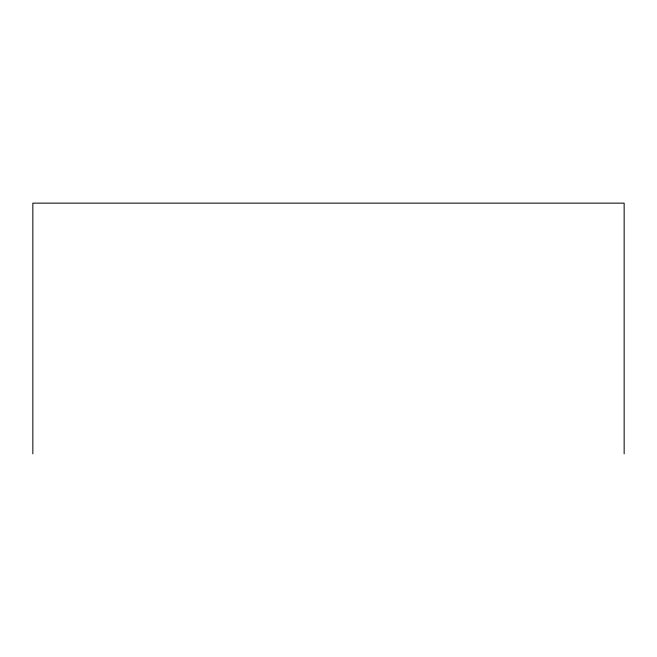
<?xml version="1.0" encoding="UTF-8"?>
<svg xmlns="http://www.w3.org/2000/svg" width="657" height="657" viewBox="0 0 657 657"><rect width="100%" height="100%" fill="white"/><g stroke="black" fill="none" stroke-linecap="round" stroke-linejoin="round"><path stroke-width="0.99" d="M624.15 453.856L624.15 203.144L32.85 203.144L32.85 453.856"/></g></svg>
